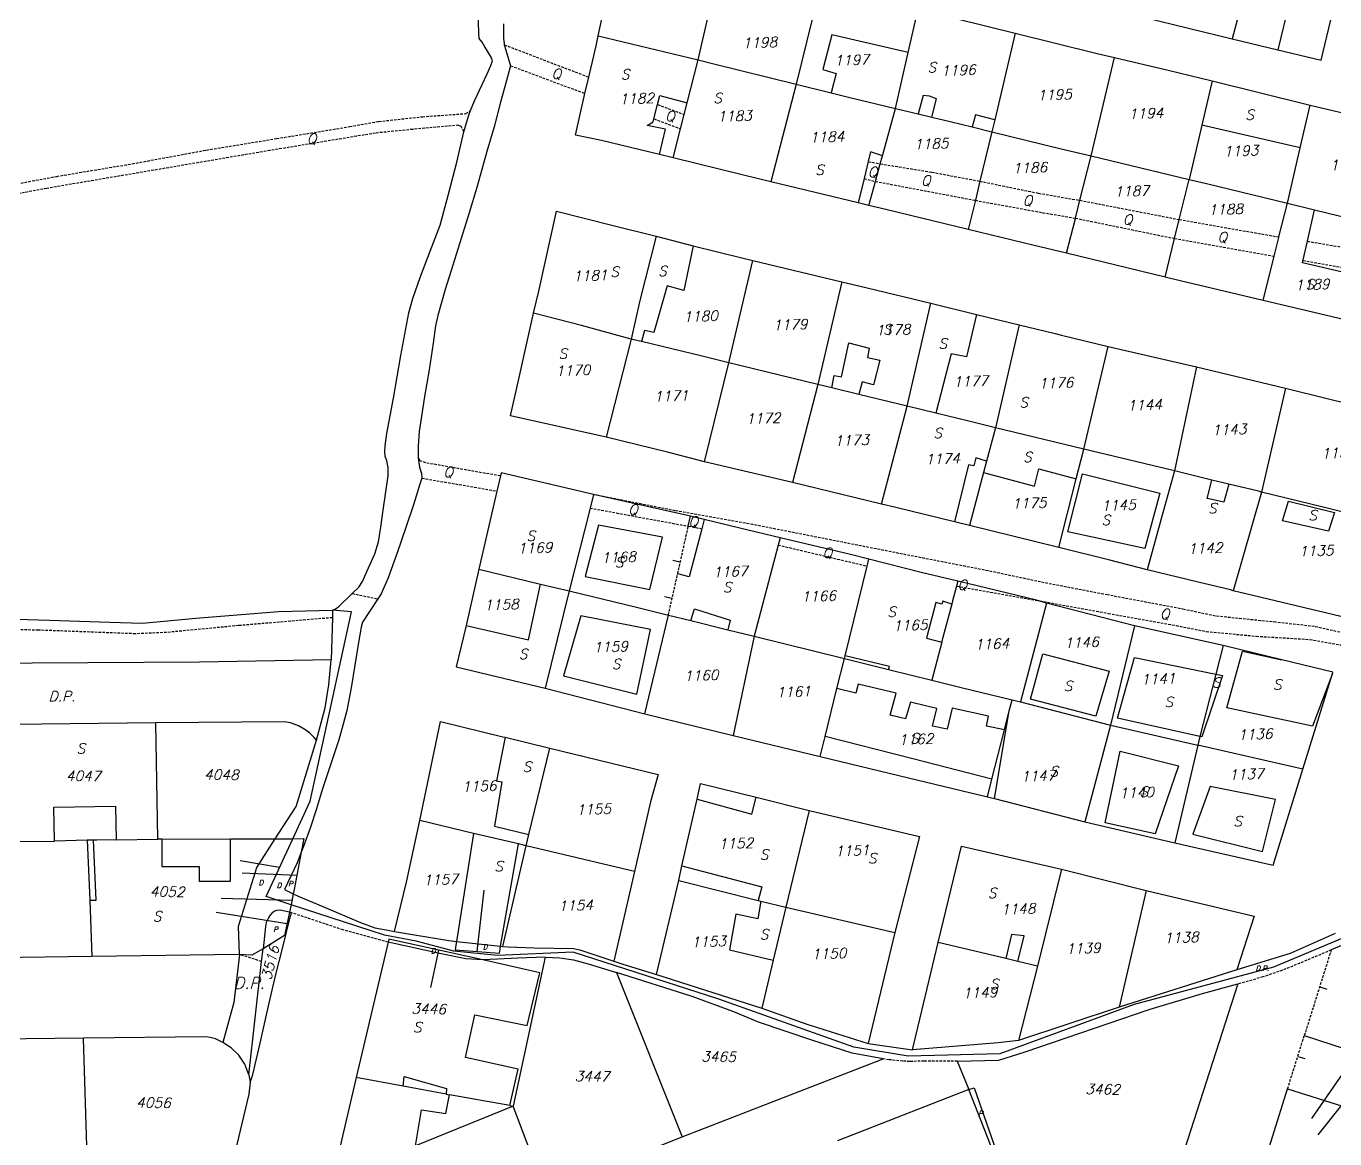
# Model space of a CAD drawing. Extents: x -334462 to -332769, y -29481 to -26664.
# Drawn here: x -334033.1 to -333903.9, y -28860.6 to -28750.7 of the extents above; entities that cross this region are included whole.
import ezdxf
from ezdxf.enums import TextEntityAlignment as Align

# ---------------------------------------------------------------- set-up
doc = ezdxf.new("R2010")
doc.units = 0
doc.header["$MEASUREMENT"] = 0
doc.linetypes.add('HIDDEN', pattern=[0.375, 0.25, -0.125])
for name, color, linetype in [('17', 7, 'CONTINUOUS'), ('18', 7, 'CONTINUOUS'), ('DP$DIVIDING$LINE', 7, 'CONTINUOUS'), ('EASEMENT$BOUNDA$', 7, 'CONTINUOUS'), ('ENC$$ST$$A$$TEXT', 7, 'CONTINUOUS'), ('MAP$SHEET$BOUND$', 7, 'CONTINUOUS'), ('PARCEL$BOUNDARY', 7, 'CONTINUOUS'), ('PARCEL$NUMBER', 7, 'CONTINUOUS'), ('SECTION$$A$', 7, 'CONTINUOUS'), ('STRUC$$FOOTPRINT', 7, 'CONTINUOUS')]:
    doc.layers.add(name, color=color, linetype=linetype)
doc.styles.add('ITALICT', font='ITALICT', dxfattribs={"height": 0.2})

msp = doc.modelspace()

# ---------------------------------------------------------------- linework, layer by layer
at = {"layer": '17', "color": 1, "linetype": 'Continuous'}
msp.add_line((-333968.48, -28803.66), (-333969.22, -28803.5), dxfattribs=at)
at = {"layer": '18', "color": 1, "linetype": 'Continuous'}
for p, q in [((-333969.29, -28807.26), (-333970.03, -28807.09)), ((-333905.35, -28845.61), (-333904.64, -28845.83)), ((-333907.52, -28852.49), (-333906.8, -28852.71))]:
    msp.add_line(p, q, dxfattribs=at)
at = {"layer": 'DP$DIVIDING$LINE', "color": 2, "linetype": 'HIDDEN'}
for p, q in [((-334000.88, -28806.76), (-333998.35, -28807.29)), ((-334009.82, -28843.11), (-334012.02, -28842.42))]:
    msp.add_line(p, q, dxfattribs=at)
for points in [[(-333997.34, -28841.21), (-334001.78, -28839.99), (-334006.88, -28838.29)], [(-333904.21, -28841.97), (-333908.68, -28843.85), (-333910.96, -28844.64), (-333913.44, -28845.33)], [(-333941.13, -28852.95), (-333944.41, -28852.95), (-333945.82, -28852.99), (-333946.52, -28852.96), (-333947.87, -28852.81), (-333948.44, -28852.74)]]:
    msp.add_lwpolyline(points, dxfattribs=at)
at = {"layer": 'EASEMENT$BOUNDA$', "color": 3, "linetype": 'HIDDEN'}
for p, q in [((-333985.86, -28752.56), (-333977.52, -28755.75)), ((-333985.24, -28754.62), (-333977.9, -28757.37)), ((-333970.72, -28758.45), (-333968.11, -28759.45)), ((-333971.08, -28759.88), (-333968.47, -28760.85)), ((-333949.93, -28764.1), (-333948.74, -28764.31)), ((-333950.34, -28765.78), (-333949.22, -28766.05)), ((-333949.22, -28766.05), (-333939.35, -28767.92)), ((-333929.02, -28767.92), (-333919.21, -28769.82)), ((-333929.47, -28769.68), (-333919.67, -28771.69)), ((-333919.21, -28769.82), (-333909.37, -28771.54)), ((-333919.67, -28771.69), (-333909.84, -28773.43)), ((-333906.56, -28771.97), (-333899.38, -28773.17)), ((-333907, -28773.87), (-333899.85, -28775.13)), ((-333994, -28795.36), (-333986.59, -28796.64)), ((-333977.39, -28798.32), (-333967.69, -28800.11)), ((-333967.69, -28800.11), (-333966.36, -28800.36)), ((-333958.82, -28801.97), (-333950.03, -28804.05)), ((-333941.2, -28806.03), (-333933.32, -28807.43))]:
    msp.add_line(p, q, dxfattribs=at)
for points in [[(-334037.63, -28766.99), (-334030.05, -28765.55), (-334022.59, -28764.31), (-334015.25, -28762.95), (-334008.34, -28761.82), (-334001.12, -28760.64), (-333998.24, -28760.13), (-333993.95, -28759.66), (-333989.65, -28759.35), (-333989.19, -28759.05)], [(-333989.84, -28761.15), (-333990.13, -28760.62), (-333990.36, -28760.51), (-333994.91, -28760.91), (-333998.58, -28761.28), (-334009, -28763), (-334015.67, -28764.13), (-334031.04, -28766.74), (-334037.19, -28767.9)], [(-333948.74, -28764.31), (-333943.64, -28765.14), (-333938.9, -28766.03)], [(-333938.9, -28766.03), (-333933.1, -28767.22), (-333929.02, -28767.92)], [(-333939.35, -28767.92), (-333932.69, -28769.14), (-333929.47, -28769.68)], [(-333986.25, -28795.15), (-333993.62, -28793.85), (-333994.16, -28793.65), (-333994.36, -28793.32)], [(-333894.82, -28812.22), (-333902.76, -28810.72), (-333902.98, -28810.67), (-333905.87, -28810.02), (-333909.68, -28809.6), (-333915.65, -28808.99), (-333918.74, -28808.33), (-333926.3, -28806.9), (-333932.54, -28805.7), (-333938.09, -28804.52), (-333945.81, -28803.01), (-333961.32, -28799.95), (-333968.98, -28798.59), (-333977.05, -28796.99)], [(-333933.32, -28807.43), (-333926.21, -28808.72), (-333919.53, -28809.93), (-333916.54, -28810.51), (-333911.6, -28810.98), (-333906.32, -28811.3), (-333903.3, -28811.84), (-333900.29, -28812.38), (-333895.15, -28813.24)], [(-334002.84, -28809.15), (-334012.11, -28809.93), (-334019.21, -28810.61), (-334022.3, -28810.74), (-334031.86, -28810.38), (-334039.92, -28810.24), (-334046.21, -28810.24), (-334051.39, -28810.43), (-334061.81, -28811.83), (-334067.92, -28812.59)]]:
    msp.add_lwpolyline(points, dxfattribs=at)
at = {"layer": 'ENC$$ST$$A$$TEXT', "color": 1, "linetype": 'Continuous'}
for p, q in [((-334008.06, -28833.83), (-334011.93, -28833.18)), ((-334006.35, -28834.61), (-334011.73, -28834.4)), ((-333884.19, -28833.48), (-333905.53, -28860.22)), ((-333889.76, -28834.83), (-333906.17, -28858.62)), ((-334006.83, -28837.08), (-334013.82, -28836.89)), ((-333988.53, -28842.12), (-333987.86, -28836.06)), ((-334007.3, -28839.4), (-334014.31, -28838.28)), ((-333992.35, -28841.99), (-333993.16, -28845.67))]:
    msp.add_line(p, q, dxfattribs=at)
at = {"layer": 'MAP$SHEET$BOUND$', "color": 6, "linetype": 'Continuous'}
for points in [[(-334006.74, -28830.98), (-334005.03, -28827.27), (-334000.94, -28808.58), (-334002.82, -28808.42)], [(-333834.98, -28815.99), (-333845.69, -28816.32), (-333855.75, -28816.36), (-333856.73, -28816.32), (-333860.08, -28816.01), (-333869.78, -28815.43), (-333881.89, -28816.79), (-333886.32, -28825.19), (-333890.4, -28831.13), (-333893.7, -28835.18), (-333900.09, -28839.57), (-333909.9, -28843.66), (-333923.67, -28847.36), (-333936.94, -28852.22), (-333945.99, -28852.48), (-333951.36, -28851.59), (-333964.68, -28846.82), (-333979.06, -28842.2), (-333986.52, -28842.52), (-333990.83, -28842.08), (-333994.55, -28841.1), (-333997.7, -28840.51), (-334006.92, -28837.53)], [(-334006.92, -28837.53), (-334009.38, -28836.69), (-334006.74, -28830.98)]]:
    msp.add_lwpolyline(points, dxfattribs=at)
at = {"layer": 'PARCEL$BOUNDARY', "color": 7, "linetype": 'Continuous'}
for p, q in [((-333911.87, -28743.84), (-333913.99, -28751.96)), ((-333966.73, -28754.05), (-333964.48, -28744.27)), ((-333954.64, -28746.72), (-333957.05, -28756.44)), ((-333945.98, -28753.33), (-333945, -28749.05)), ((-333976.58, -28751.66), (-333966.73, -28754.05)), ((-333935.42, -28751.4), (-333937.43, -28759.97)), ((-333913.99, -28751.96), (-333909.47, -28753.05)), ((-333967.82, -28758.29), (-333966.73, -28754.05)), ((-333947.25, -28758.84), (-333945.98, -28753.33)), ((-333927.92, -28763.53), (-333925.6, -28753.81)), ((-333977.9, -28757.37), (-333977.52, -28755.75)), ((-333957.05, -28756.44), (-333959.53, -28766.08)), ((-333957.05, -28756.44), (-333953.59, -28757.31)), ((-333915.96, -28756.12), (-333916.97, -28760.48)), ((-333915.96, -28756.12), (-333906.29, -28758.52)), ((-333968.11, -28759.45), (-333967.82, -28758.29)), ((-333968.47, -28760.85), (-333968.11, -28759.45)), ((-333948.53, -28763.52), (-333947.25, -28758.84)), ((-333947.25, -28758.84), (-333944.99, -28759.38)), ((-333944.99, -28759.38), (-333943.64, -28759.7)), ((-333907.27, -28762.74), (-333906.29, -28758.52)), ((-333906.29, -28758.52), (-333896.54, -28760.83)), ((-333969.2, -28763.73), (-333968.47, -28760.85)), ((-333939.68, -28760.66), (-333937.71, -28761.14)), ((-333937.43, -28759.97), (-333937.71, -28761.14)), ((-333916.97, -28760.48), (-333918.23, -28765.86)), ((-333937.71, -28761.14), (-333938.9, -28766.03)), ((-333969.2, -28763.73), (-333970.54, -28763.4)), ((-333948.74, -28764.31), (-333948.53, -28763.52)), ((-333929.02, -28767.92), (-333927.92, -28763.53)), ((-333927.92, -28763.53), (-333918.23, -28765.86)), ((-333908.54, -28768.21), (-333907.27, -28762.74)), ((-333949.22, -28766.05), (-333948.74, -28764.31)), ((-333950.92, -28768.18), (-333959.53, -28766.08)), ((-333949.87, -28768.43), (-333949.22, -28766.05)), ((-333938.9, -28766.03), (-333939.35, -28767.92)), ((-333919.21, -28769.82), (-333918.23, -28765.86)), ((-333949.87, -28768.43), (-333950.92, -28768.18)), ((-333939.35, -28767.92), (-333940.06, -28770.8)), ((-333929.47, -28769.68), (-333929.02, -28767.92)), ((-333909.37, -28771.54), (-333908.54, -28768.21)), ((-333908.54, -28768.21), (-333905.85, -28768.86)), ((-333919.67, -28771.69), (-333919.21, -28769.82)), ((-333905.85, -28768.86), (-333898.75, -28770.58)), ((-333970.86, -28771.46), (-333967.21, -28772.42)), ((-333920.61, -28775.5), (-333919.67, -28771.69)), ((-333963.68, -28783.98), (-333961.33, -28773.86)), ((-333961.33, -28773.86), (-333952.52, -28775.96)), ((-333920.61, -28775.5), (-333930.34, -28773.15)), ((-333910.93, -28777.81), (-333909.84, -28773.43)), ((-333952.52, -28775.96), (-333954.91, -28786.11)), ((-333946.08, -28788.26), (-333943.76, -28778.09)), ((-333943.76, -28778.09), (-333939.23, -28779.19)), ((-333901.06, -28780.15), (-333910.93, -28777.81)), ((-333939.23, -28779.19), (-333935.01, -28780.23)), ((-333935.01, -28780.23), (-333937.36, -28790.38)), ((-333973.33, -28781.62), (-333975.8, -28791.33)), ((-333926.22, -28782.35), (-333917.52, -28784.36)), ((-333966.09, -28793.74), (-333963.68, -28783.98)), ((-333954.91, -28786.11), (-333963.68, -28783.98)), ((-333917.52, -28784.36), (-333919.68, -28794.65)), ((-333917.52, -28784.36), (-333908.73, -28786.49)), ((-333954.91, -28786.11), (-333957.4, -28795.78)), ((-333953.52, -28786.45), (-333954.91, -28786.11)), ((-333950.84, -28787.1), (-333953.52, -28786.45)), ((-333908.73, -28786.49), (-333911.08, -28796.74)), ((-333946.08, -28788.26), (-333950.84, -28787.1)), ((-333948.6, -28797.92), (-333946.08, -28788.26)), ((-333943.25, -28788.95), (-333946.08, -28788.26)), ((-333937.36, -28790.38), (-333938.24, -28793.69)), ((-333928.63, -28792.49), (-333937.36, -28790.38)), ((-333929.38, -28795.44), (-333928.63, -28792.49)), ((-333919.68, -28794.65), (-333928.63, -28792.49)), ((-333957.4, -28795.78), (-333966.09, -28793.74)), ((-333938.24, -28793.69), (-333938.54, -28794.82)), ((-333986.25, -28795.15), (-333986.59, -28796.64)), ((-333948.6, -28797.92), (-333957.4, -28795.78)), ((-333938.54, -28794.82), (-333939.93, -28800.04)), ((-333931.09, -28802.22), (-333929.38, -28795.44)), ((-333916, -28795.56), (-333919.68, -28794.65)), ((-333914.31, -28795.95), (-333916, -28795.56)), ((-333986.59, -28796.64), (-333988.38, -28804.37)), ((-333977.05, -28796.99), (-333977.39, -28798.32)), ((-333967.46, -28799.13), (-333977.05, -28796.99)), ((-333911.08, -28796.74), (-333913.88, -28806.48)), ((-333977.39, -28798.32), (-333979.45, -28806.51)), ((-333967.69, -28800.11), (-333967.46, -28799.13)), ((-333966.13, -28799.45), (-333967.46, -28799.13)), ((-333939.93, -28800.04), (-333941.4, -28799.69)), ((-333931.09, -28802.22), (-333939.93, -28800.04)), ((-333958.82, -28801.97), (-333961.2, -28810.98)), ((-333958.63, -28801.26), (-333958.82, -28801.97)), ((-333950.03, -28804.05), (-333949.87, -28803.37)), ((-333988.38, -28804.37), (-333989.64, -28809.92)), ((-333988.38, -28804.37), (-333982.29, -28805.83)), ((-333952.21, -28812.91), (-333950.03, -28804.05)), ((-333982.29, -28805.83), (-333979.45, -28806.51)), ((-333941.07, -28805.55), (-333941.2, -28806.03)), ((-333933.32, -28807.43), (-333941.07, -28805.55)), ((-333979.45, -28806.51), (-333981.83, -28816.11)), ((-333932.33, -28807.71), (-333933.32, -28807.43)), ((-334002.82, -28808.42), (-334002.84, -28809.15)), ((-333932.33, -28807.71), (-333934.9, -28817.46)), ((-333923.62, -28809.95), (-333932.33, -28807.71)), ((-334002.84, -28809.15), (-334002.97, -28813.32)), ((-333971.99, -28818.65), (-333969.66, -28808.89)), ((-333969.66, -28808.89), (-333967.44, -28809.44)), ((-333967.44, -28809.44), (-333963.8, -28810.34)), ((-333923.62, -28809.95), (-333925.99, -28819.77)), ((-333914.89, -28811.9), (-333923.62, -28809.95)), ((-333963.8, -28810.34), (-333961.2, -28810.98)), ((-333961.2, -28810.98), (-333963.25, -28820.8)), ((-333961.2, -28810.98), (-333952.27, -28813.18)), ((-333942.67, -28811.58), (-333943.66, -28815.31)), ((-333914.89, -28811.9), (-333915.61, -28814.73)), ((-333909.08, -28813.31), (-333914.89, -28811.9)), ((-333953.01, -28816.16), (-333952.27, -28813.18)), ((-333952.27, -28813.18), (-333952.21, -28812.91)), ((-333952.27, -28813.18), (-333947.93, -28814.26)), ((-333947.93, -28814.26), (-333943.66, -28815.31)), ((-333915.61, -28814.73), (-333917.17, -28820.87)), ((-333907.01, -28824.12), (-333904.09, -28814.65)), ((-333981.83, -28816.11), (-333971.99, -28818.65)), ((-333954.18, -28820.88), (-333953.01, -28816.16)), ((-333936, -28818.35), (-333935.72, -28817.26)), ((-333935.72, -28817.26), (-333934.9, -28817.46)), ((-333934.9, -28817.46), (-333925.99, -28819.77)), ((-333971.99, -28818.65), (-333963.25, -28820.8)), ((-333936.48, -28820.22), (-333936, -28818.35)), ((-334020.27, -28819.52), (-334034.38, -28819.71)), ((-334020.07, -28831.04), (-334020.27, -28819.52)), ((-333937.72, -28825.1), (-333936.48, -28820.22)), ((-333925.99, -28819.77), (-333928.53, -28829.32)), ((-333985.78, -28820.96), (-333981.37, -28822.05)), ((-333963.25, -28820.8), (-333954.67, -28822.86)), ((-333954.67, -28822.86), (-333954.18, -28820.88)), ((-333917.17, -28820.87), (-333917.39, -28821.74)), ((-333983.43, -28830.58), (-333981.37, -28822.05)), ((-333917.39, -28821.74), (-333919.66, -28831.4)), ((-333907.01, -28824.12), (-333917.39, -28821.74)), ((-333938.16, -28826.83), (-333937.72, -28825.1)), ((-333960.99, -28826.89), (-333955.77, -28828.19)), ((-333938.16, -28826.83), (-333937.46, -28827)), ((-333968.32, -28833.67), (-333966.83, -28827.06)), ((-333937.46, -28827), (-333928.53, -28829.32)), ((-333988.9, -28830.47), (-333994.19, -28829.18)), ((-333955.77, -28828.19), (-333958.05, -28837.73)), ((-333928.53, -28829.32), (-333919.66, -28831.4)), ((-333984.45, -28831.5), (-333988.9, -28830.47)), ((-333983.69, -28831.67), (-333983.43, -28830.58)), ((-334034.33, -28831.27), (-334030.28, -28831.21)), ((-334027.05, -28831.14), (-334030.28, -28831.21)), ((-334026.42, -28831.13), (-334027.05, -28831.14)), ((-334027.05, -28831.14), (-334026.78, -28837.05)), ((-334024.17, -28831.09), (-334020.07, -28831.04)), ((-334019.66, -28831.03), (-334020.07, -28831.04)), ((-334019.66, -28831.03), (-334012.89, -28831.01)), ((-334012.89, -28831.01), (-334008.49, -28830.98)), ((-333985.99, -28841.62), (-333983.69, -28831.67)), ((-333983.69, -28831.67), (-333984.45, -28831.5)), ((-333973, -28834.22), (-333983.69, -28831.67)), ((-333973, -28834.22), (-333975.03, -28843.09)), ((-333968.64, -28835.1), (-333968.32, -28833.67)), ((-333930.85, -28833.98), (-333933.22, -28843.57)), ((-333930.85, -28833.98), (-333922.48, -28836.09)), ((-333970.83, -28844.38), (-333968.64, -28835.1)), ((-333968.64, -28835.1), (-333960.79, -28837.08)), ((-334026.78, -28837.05), (-334026.58, -28842.62)), ((-333960.79, -28837.08), (-333960.54, -28837.15)), ((-333960.54, -28837.15), (-333958.05, -28837.73)), ((-333922.48, -28836.09), (-333925.14, -28847.62)), ((-334006.88, -28838.29), (-334007.06, -28838.24)), ((-333958.05, -28837.73), (-333959.3, -28842.97)), ((-333958.05, -28837.73), (-333947.31, -28840.25)), ((-333947.31, -28840.25), (-333949.92, -28851.2)), ((-334009.82, -28843.11), (-334009.67, -28841.87)), ((-333997.34, -28841.21), (-334000.49, -28854.57)), ((-333990.59, -28841.13), (-333986.23, -28841.6)), ((-333986.23, -28841.6), (-333985.99, -28841.62)), ((-333945.56, -28851.85), (-333943.03, -28841.23)), ((-333936.33, -28842.83), (-333943.03, -28841.23)), ((-334026.58, -28842.62), (-334041.73, -28842.85)), ((-334012.02, -28842.42), (-334026.58, -28842.62)), ((-334011.09, -28854.32), (-334009.82, -28843.11)), ((-333981.84, -28842.7), (-333984.97, -28857.39)), ((-333959.3, -28842.97), (-333960.44, -28847.73)), ((-333935.15, -28843.11), (-333936.33, -28842.83)), ((-333933.22, -28843.57), (-333935.15, -28843.11)), ((-333933.22, -28843.57), (-333935.1, -28850.9)), ((-333974.78, -28844.21), (-333968.31, -28860.44)), ((-333970.83, -28844.38), (-333960.44, -28847.73)), ((-333913.54, -28843.93), (-333925.14, -28847.62)), ((-333913.44, -28845.33), (-333919.03, -28862.69)), ((-333925.14, -28847.62), (-333935.1, -28850.9)), ((-334027.41, -28850.67), (-334041.33, -28850.86)), ((-334027, -28863.92), (-334027.41, -28850.67)), ((-333949.92, -28851.2), (-333945.56, -28851.85)), ((-333968.31, -28860.44), (-333948.44, -28852.74)), ((-333941.13, -28852.95), (-333939.99, -28855.77)), ((-333995.86, -28855.44), (-334000.49, -28854.57)), ((-333991.61, -28856.21), (-333995.86, -28855.44)), ((-333991.61, -28856.21), (-333991.27, -28856.27)), ((-333985.31, -28857.33), (-333991.27, -28856.27)), ((-333939.99, -28855.77), (-333952.96, -28860.82)), ((-333934.82, -28868.88), (-333939.99, -28855.77)), ((-333912.76, -28869.22), (-333908.52, -28855.69)), ((-333985.31, -28857.33), (-333984.97, -28857.39)), ((-333981.82, -28865.79), (-333984.97, -28857.39)), ((-333981.82, -28865.79), (-333968.31, -28860.44))]:
    msp.add_line(p, q, dxfattribs=at)
at = {"layer": 'PARCEL$BOUNDARY', "color": 2, "linetype": 'HIDDEN'}
for p, q in [((-333968.74, -28804.81), (-333967.69, -28800.11)), ((-333969.66, -28808.89), (-333968.74, -28804.81)), ((-333904.21, -28841.97), (-333906.87, -28850.43)), ((-333908.52, -28855.69), (-333906.87, -28850.43))]:
    msp.add_line(p, q, dxfattribs=at)
at = {"layer": 'PARCEL$BOUNDARY', "color": 7, "linetype": 'Continuous'}
for points in [[(-333920.02, -28739.26), (-333922.62, -28749.87), (-333913.99, -28751.96)], [(-333976.58, -28751.66), (-333974.46, -28741.78), (-333964.48, -28744.27)], [(-333909.47, -28753.05), (-333905.19, -28754.08), (-333902.9, -28744.41), (-333902.69, -28743.59)], [(-333989.19, -28759.05), (-333988.8, -28758.08), (-333987.56, -28755.41), (-333987.18, -28754.61), (-333987.03, -28754.13), (-333987.16, -28753.78), (-333987.77, -28752.76), (-333988.06, -28752.31), (-333988.33, -28751.94), (-333988.37, -28751.38), (-333988.46, -28748.36)], [(-333945, -28749.05), (-333941.13, -28749.98), (-333935.42, -28751.4)], [(-333985.93, -28750.5), (-333985.93, -28751.92), (-333985.89, -28752.42), (-333985.86, -28752.56)], [(-333977.52, -28755.75), (-333976.8, -28752.65), (-333976.58, -28751.66)], [(-333935.42, -28751.4), (-333927.32, -28753.41), (-333925.6, -28753.81)], [(-333985.86, -28752.56), (-333985.72, -28753.08), (-333985.24, -28754.62)], [(-333966.73, -28754.05), (-333965.29, -28754.4), (-333957.05, -28756.44)], [(-333925.6, -28753.81), (-333920.3, -28755.05), (-333915.96, -28756.12)], [(-333985.24, -28754.62), (-333985.85, -28756.8), (-333986.24, -28758.22), (-333986.87, -28760.67), (-333987.6, -28763.11), (-333988.56, -28766.65), (-333989.33, -28769.17), (-333990.11, -28771.7), (-333990.92, -28774.22), (-333991.71, -28776.73), (-333992.44, -28779.3), (-333992.66, -28780.32), (-333992.9, -28782.02), (-333993.28, -28784.68), (-333993.73, -28787.29), (-333994.15, -28789.9), (-333994.28, -28790.74), (-333994.38, -28792.22), (-333994.36, -28793.32)], [(-333970.54, -28763.4), (-333976.26, -28762.01), (-333978.84, -28761.48), (-333977.9, -28757.37)], [(-333953.59, -28757.31), (-333951.86, -28757.73), (-333947.25, -28758.84)], [(-333989.84, -28761.15), (-333989.79, -28760.93), (-333989.37, -28759.5), (-333989.19, -28759.05)], [(-333943.64, -28759.7), (-333941.83, -28760.13), (-333939.68, -28760.66)], [(-334000.88, -28806.76), (-334000.87, -28806.76), (-334000.24, -28806.12), (-333999.87, -28805.57), (-333999.26, -28804.23), (-333998.63, -28802.83), (-333998.28, -28801.64), (-333998.06, -28800.21), (-333997.82, -28798.54), (-333997.34, -28795.15), (-333997.32, -28794.31), (-333997.46, -28793.67), (-333997.62, -28793.2), (-333997.66, -28792.75), (-333997.64, -28792.17), (-333997.45, -28790.96), (-333996.81, -28787.45), (-333996.07, -28783.24), (-333995.3, -28779.03), (-333994.9, -28777.63), (-333994.14, -28775.44), (-333993.18, -28772.93), (-333992.19, -28770.38), (-333991.38, -28767.3), (-333990.54, -28764.14), (-333989.84, -28761.15)], [(-333937.71, -28761.14), (-333930.87, -28762.82), (-333927.92, -28763.53)], [(-333959.53, -28766.08), (-333962.24, -28765.42), (-333969.2, -28763.73)], [(-333918.23, -28765.86), (-333916.51, -28766.27), (-333908.54, -28768.21)], [(-333940.06, -28770.8), (-333948.06, -28768.87), (-333949.87, -28768.43)], [(-333982.99, -28779.08), (-333982.44, -28776.9), (-333980.72, -28768.98), (-333975.25, -28770.36), (-333970.86, -28771.46)], [(-333930.34, -28773.15), (-333929.47, -28769.71), (-333929.47, -28769.68)], [(-333930.34, -28773.15), (-333933.55, -28772.37), (-333940.06, -28770.8)], [(-333970.86, -28771.46), (-333972.49, -28777.8), (-333973.33, -28781.62)], [(-333967.21, -28772.42), (-333962.4, -28773.6), (-333961.33, -28773.86)], [(-333909.84, -28773.43), (-333909.38, -28771.58), (-333909.37, -28771.54)], [(-333952.52, -28775.96), (-333950.02, -28776.56), (-333943.76, -28778.09)], [(-333910.93, -28777.81), (-333919.11, -28775.87), (-333920.61, -28775.5)], [(-333975.8, -28791.33), (-333985.24, -28789.22), (-333984.38, -28785.42), (-333982.99, -28779.08)], [(-333973.33, -28781.62), (-333978.24, -28780.29), (-333982.99, -28779.08)], [(-333935.01, -28780.23), (-333931.48, -28781.09), (-333930.83, -28781.25), (-333926.22, -28782.35)], [(-333972.31, -28781.87), (-333972.63, -28781.79), (-333973.33, -28781.62)], [(-333963.68, -28783.98), (-333966.32, -28783.33), (-333972.31, -28781.87)], [(-333928.63, -28792.49), (-333927.32, -28786.95), (-333926.22, -28782.35)], [(-333908.73, -28786.49), (-333904.47, -28787.52), (-333896.14, -28789.58), (-333899.36, -28799.66)], [(-333937.36, -28790.38), (-333939.98, -28789.74), (-333943.25, -28788.95)], [(-333966.09, -28793.74), (-333969.73, -28792.79), (-333975.8, -28791.33)], [(-333994.36, -28793.32), (-333994.36, -28793.35), (-333994.22, -28794.29), (-333994.04, -28794.91), (-333994, -28795.36)], [(-333994, -28795.36), (-333994.2, -28795.97), (-333994.81, -28798), (-333995.63, -28800.35), (-333996.45, -28802.75), (-333997.34, -28805.2), (-333998.01, -28806.78), (-333998.35, -28807.29)], [(-333977.05, -28796.99), (-333986.18, -28794.84), (-333986.25, -28795.15)], [(-333919.68, -28794.65), (-333920.99, -28799.38), (-333922.37, -28804.41)], [(-333911.08, -28796.74), (-333911.4, -28796.66), (-333914.31, -28795.95)], [(-333899.36, -28799.66), (-333905.02, -28798.24), (-333911.08, -28796.74)], [(-333941.4, -28799.69), (-333947.21, -28798.26), (-333948.6, -28797.92)], [(-333958.63, -28801.26), (-333962.46, -28800.35), (-333966.13, -28799.45)], [(-333899.36, -28799.66), (-333902.57, -28809.21), (-333912.63, -28806.79), (-333913.88, -28806.48)], [(-333949.87, -28803.37), (-333951.67, -28802.92), (-333958.63, -28801.26)], [(-333922.37, -28804.41), (-333926.08, -28803.46), (-333931.09, -28802.22)], [(-333941.07, -28805.55), (-333944.69, -28804.67), (-333949.87, -28803.37)], [(-333913.88, -28806.48), (-333914.16, -28806.41), (-333917.35, -28805.63), (-333922.37, -28804.41)], [(-333941.2, -28806.03), (-333941.59, -28807.49), (-333941.68, -28807.82)], [(-333998.35, -28807.29), (-333999.86, -28809.58), (-334000.01, -28810.09), (-334000.26, -28811.6), (-334000.61, -28813.83), (-334000.97, -28816.07), (-334001.4, -28818.31), (-334001.78, -28819.66), (-334002.2, -28821.22), (-334003.26, -28824.36), (-334003.86, -28826.15), (-334004.41, -28828.03), (-334005.03, -28829.94), (-334005.64, -28831.66), (-334005.91, -28832.32)], [(-334002.82, -28808.42), (-334002.57, -28808.32), (-334002.2, -28808.03), (-334000.88, -28806.76)], [(-333979.45, -28806.51), (-333972.82, -28808.12), (-333969.66, -28808.89)], [(-333941.68, -28807.82), (-333942.65, -28811.47), (-333942.67, -28811.58)], [(-333989.64, -28809.92), (-333990.6, -28813.99), (-333981.83, -28816.11)], [(-334002.97, -28813.32), (-334015.97, -28813.53), (-334049.05, -28813.74), (-334061.7, -28813.86), (-334067.92, -28812.59)], [(-334004.41, -28821.25), (-334003.54, -28818.06), (-334003.2, -28815.79), (-334002.97, -28813.32)], [(-333904.09, -28814.65), (-333904.05, -28814.52), (-333909.08, -28813.31)], [(-333943.66, -28815.31), (-333940.75, -28816.03), (-333935.72, -28817.26)], [(-334004.41, -28821.25), (-334004.64, -28820.97), (-334005.07, -28820.54), (-334005.54, -28820.19), (-334006.17, -28819.83), (-334006.97, -28819.54), (-334007.55, -28819.44), (-334020.27, -28819.52)], [(-333994.19, -28829.18), (-333992.15, -28819.39), (-333986, -28820.91), (-333985.78, -28820.96)], [(-333925.99, -28819.77), (-333925.84, -28819.81), (-333917.39, -28821.74)], [(-334008.49, -28830.98), (-334006.42, -28827.81), (-334004.41, -28821.25)], [(-333981.37, -28822.05), (-333970.66, -28824.64), (-333971.42, -28827.35), (-333973, -28834.22)], [(-333954.67, -28822.86), (-333945.96, -28824.96), (-333938.16, -28826.83)], [(-333919.66, -28831.4), (-333909.93, -28833.61), (-333907.01, -28824.12)], [(-333966.83, -28827.06), (-333966.48, -28825.53), (-333960.99, -28826.89)], [(-333996.7, -28840.15), (-333995.52, -28835.28), (-333994.19, -28829.18)], [(-333955.77, -28828.19), (-333944.85, -28830.77), (-333947.31, -28840.25)], [(-334024.17, -28831.09), (-334026.08, -28831.12), (-334026.42, -28831.13)], [(-334012.02, -28842.42), (-334012.11, -28839.63), (-334011.27, -28837), (-334010.29, -28833.81), (-334008.49, -28830.98)], [(-333943.03, -28841.23), (-333940.72, -28831.72), (-333930.85, -28833.98)], [(-334005.91, -28832.32), (-334006.32, -28833.38), (-334007.58, -28836), (-334006.7, -28836.43)], [(-333890.68, -28832.49), (-333892.64, -28835.38), (-333899.86, -28840.15), (-333904.21, -28841.97)], [(-334006.7, -28836.43), (-334006.23, -28836.67), (-334003.79, -28837.69), (-334000.07, -28839.27), (-333998.66, -28839.79), (-333997.54, -28840), (-333996.7, -28840.15)], [(-333922.48, -28836.09), (-333911.82, -28838.64), (-333913.54, -28843.93)], [(-334010.97, -28855.06), (-334010.7, -28854.29), (-334009.95, -28851.19), (-334009.1, -28847.36), (-334008.44, -28844.52), (-334007.73, -28841.69), (-334007.03, -28838.86), (-334006.88, -28838.29)], [(-334007.06, -28838.24), (-334007.52, -28838.13), (-334008, -28838.03), (-334008.31, -28838.06), (-334008.52, -28838.13), (-334008.77, -28838.31), (-334009.02, -28838.58), (-334009.18, -28838.88), (-334009.37, -28839.26), (-334009.43, -28839.67), (-334009.67, -28841.87)], [(-333996.7, -28840.15), (-333991.33, -28841.05), (-333990.59, -28841.13)], [(-333903.83, -28840.33), (-333908.27, -28842.31), (-333913.54, -28843.93)], [(-333987.97, -28842.96), (-333989.67, -28842.86), (-333992.09, -28842.37), (-333997.34, -28841.21)], [(-333985.99, -28841.62), (-333985.47, -28841.66), (-333982.91, -28841.76), (-333979.01, -28841.84), (-333978.31, -28842), (-333975.03, -28843.09)], [(-334012.02, -28842.42), (-334012.56, -28847.17), (-334013.65, -28851.1)], [(-333981.84, -28842.7), (-333984.52, -28842.78), (-333986.52, -28842.89), (-333987.97, -28842.96)], [(-333981.84, -28842.7), (-333980.39, -28842.75), (-333979.04, -28842.94), (-333977.58, -28843.35), (-333974.78, -28844.21)], [(-333975.03, -28843.09), (-333974.17, -28843.38), (-333970.83, -28844.38)], [(-333948.44, -28852.74), (-333951.52, -28852.18), (-333955.51, -28850.87), (-333960.77, -28849.1), (-333963.2, -28848.09), (-333967.3, -28846.57), (-333974.78, -28844.21)], [(-333941.13, -28852.95), (-333937.02, -28852.85), (-333934.44, -28852.04), (-333922.1, -28847.83), (-333916.93, -28846.28), (-333913.44, -28845.33)], [(-333960.44, -28847.73), (-333955.89, -28849.34), (-333955.55, -28849.44), (-333949.92, -28851.2)], [(-334013.65, -28851.1), (-334014.04, -28850.92), (-334014.38, -28850.76), (-334014.89, -28850.63), (-334015.32, -28850.56), (-334027.41, -28850.67)], [(-334011.09, -28854.32), (-334011.49, -28853.27), (-334012.06, -28852.35), (-334012.82, -28851.65), (-334013.65, -28851.1)], [(-333935.1, -28850.9), (-333937.11, -28851.15), (-333945.56, -28851.85)], [(-333906.87, -28850.43), (-333898.49, -28853.17), (-333896.28, -28853.89), (-333895.09, -28854.28)], [(-334010.97, -28855.06), (-334011.08, -28856.23), (-334012.8, -28863.41)], [(-334011.09, -28854.32), (-334010.96, -28855.02), (-334010.97, -28855.06)], [(-334000.49, -28854.57), (-334004.67, -28872.51), (-334004.46, -28873.01), (-334004.3, -28873.22), (-334004.14, -28873.44), (-334003.82, -28873.74), (-334003.52, -28873.92), (-334003.11, -28874.01), (-334002.8, -28874.01), (-333981.82, -28865.79)]]:
    msp.add_lwpolyline(points, dxfattribs=at)
at = {"layer": 'SECTION$$A$', "color": 7, "linetype": 'Continuous'}
msp.add_lwpolyline([(-334070.77, -28812.02), (-334067.66, -28811.62), (-334066.76, -28811.51), (-334058.95, -28810.51), (-334051.96, -28809.56), (-334049.9, -28809.44), (-334045.24, -28809.42), (-334043.36, -28809.42), (-334039.7, -28809.35), (-334034.01, -28809.28), (-334030.78, -28809.4), (-334024.83, -28809.6), (-334021.58, -28809.69), (-334016.31, -28809.2), (-334008.16, -28808.55), (-334002.82, -28808.42)], dxfattribs=at)
at = {"layer": 'STRUC$$FOOTPRINT', "color": 1, "linetype": 'Continuous'}
for p, q in [((-333971.08, -28759.88), (-333970.72, -28758.45)), ((-333907.27, -28762.74), (-333916.97, -28760.48)), ((-333949.93, -28764.1), (-333950.34, -28765.78)), ((-333950.34, -28765.78), (-333950.92, -28768.18)), ((-333966.13, -28799.45), (-333966.36, -28800.36)), ((-333903.88, -28798.77), (-333904.49, -28800.6)), ((-333970.24, -28801.21), (-333976.57, -28800)), ((-333922.6, -28802.33), (-333930.23, -28800.67)), ((-333971.41, -28810.33), (-333978.31, -28808.96)), ((-333927.46, -28818.89), (-333933.91, -28817.19)), ((-333937.46, -28827), (-333936, -28818.35)), ((-333909.7, -28827.1), (-333916.15, -28825.84)), ((-333921.61, -28830.49), (-333926.52, -28829.4)), ((-333988.9, -28830.47), (-333990.59, -28841.13)), ((-334008.49, -28830.98), (-334006.74, -28830.98)), ((-333986.23, -28841.6), (-333984.45, -28831.5)), ((-334006.7, -28836.43), (-334006.92, -28837.53)), ((-334006.92, -28837.53), (-334007.06, -28838.24))]:
    msp.add_line(p, q, dxfattribs=at)
for points in [[(-333911.87, -28743.84), (-333910.17, -28744.35), (-333910.88, -28747.67), (-333908.32, -28748.32), (-333909.47, -28753.05)], [(-333945.98, -28753.33), (-333953.52, -28751.58), (-333954.42, -28755), (-333953.1, -28755.38), (-333953.59, -28757.31)], [(-333970.72, -28758.45), (-333970.49, -28757.57), (-333967.82, -28758.29)], [(-333943.64, -28759.7), (-333943.19, -28757.88), (-333943.87, -28757.63), (-333944.5, -28757.55), (-333944.99, -28759.38)], [(-333937.43, -28759.97), (-333939.33, -28759.46), (-333939.68, -28760.66)], [(-333970.54, -28763.4), (-333969.95, -28760.88), (-333971.77, -28760.54), (-333971.16, -28760.16), (-333971.08, -28759.88)], [(-333948.53, -28763.52), (-333949.69, -28763.12), (-333949.93, -28764.1)], [(-333906.56, -28771.97), (-333906.56, -28771.95), (-333905.85, -28768.86)], [(-333967.21, -28772.42), (-333968.15, -28776.83), (-333969.78, -28776.38), (-333971.1, -28780.99), (-333972.02, -28780.77), (-333972.31, -28781.87)], [(-333907, -28773.87), (-333906.99, -28773.81), (-333906.56, -28771.97)], [(-333900, -28775.75), (-333907.05, -28774.09), (-333907, -28773.87)], [(-333939.23, -28779.19), (-333940.21, -28783.39), (-333941.73, -28783.07), (-333943.25, -28788.95)], [(-333953.52, -28786.45), (-333953.29, -28785.21), (-333952.55, -28785.35), (-333951.85, -28781.99), (-333949.82, -28782.53), (-333950.01, -28783.43), (-333948.78, -28783.71), (-333949.39, -28786.14), (-333950.54, -28785.84), (-333950.84, -28787.1)], [(-333938.24, -28793.69), (-333939.3, -28793.36), (-333939.51, -28794.16), (-333940.02, -28794.05), (-333941.4, -28799.69)], [(-333938.54, -28794.82), (-333933.52, -28796.16), (-333933.07, -28794.45), (-333929.38, -28795.44)], [(-333930.23, -28800.67), (-333928.77, -28794.94), (-333921.14, -28796.85), (-333922.6, -28802.33)], [(-333914.31, -28795.95), (-333914.82, -28797.75), (-333916.45, -28797.39), (-333916, -28795.56)], [(-333904.49, -28800.6), (-333909.03, -28799.58), (-333908.42, -28797.63), (-333903.88, -28798.77)], [(-333976.57, -28800), (-333977.86, -28805.07), (-333971.49, -28806.37), (-333970.24, -28801.21)], [(-333966.36, -28800.36), (-333967.6, -28805.11), (-333968.74, -28804.81)], [(-333989.64, -28809.92), (-333983.47, -28811.32), (-333982.29, -28805.83)], [(-333967.44, -28809.44), (-333967.07, -28808.27), (-333963.55, -28809.38), (-333963.8, -28810.34)], [(-333941.68, -28807.82), (-333942.56, -28807.52), (-333942.66, -28807.81), (-333943.24, -28807.65), (-333944.16, -28811.17), (-333942.67, -28811.58)], [(-333978.31, -28808.96), (-333980.02, -28814.88), (-333972.78, -28816.69), (-333971.41, -28810.33)], [(-333904.09, -28814.65), (-333906.06, -28819.88), (-333914.53, -28818.06), (-333912.97, -28812.46), (-333909.08, -28813.31)], [(-333947.93, -28814.26), (-333947.84, -28813.96), (-333952.21, -28812.91)], [(-333933.91, -28817.19), (-333932.7, -28812.72), (-333926.12, -28814.43), (-333927.46, -28818.89)], [(-333917.17, -28820.87), (-333925.3, -28819.09), (-333923.64, -28813.08), (-333915.61, -28814.73)], [(-333915.61, -28814.73), (-333914.95, -28814.87), (-333916.98, -28820.92), (-333917.17, -28820.87)], [(-333936.48, -28820.22), (-333938.26, -28819.85), (-333938.04, -28818.88), (-333941.63, -28818.08), (-333942.12, -28820.17), (-333943.59, -28819.85), (-333943.14, -28818.11), (-333944.27, -28817.85), (-333945.75, -28817.5), (-333946.26, -28819.14), (-333947.77, -28818.79), (-333947.16, -28816.6), (-333950.92, -28815.7), (-333951.14, -28816.6), (-333953.01, -28816.16)], [(-333985.78, -28820.96), (-333986.63, -28825.28), (-333986.09, -28825.38), (-333986.83, -28829.74), (-333983.43, -28830.58)], [(-333937.72, -28825.1), (-333945.51, -28823.1), (-333954.18, -28820.88)], [(-333926.52, -28829.4), (-333925.06, -28822.33), (-333919.3, -28823.79), (-333921.61, -28830.49)], [(-333966.83, -28827.06), (-333961.41, -28828.57), (-333960.99, -28826.89)], [(-333916.15, -28825.84), (-333917.86, -28830.55), (-333911, -28832.25), (-333909.7, -28827.1)], [(-334030.28, -28831.21), (-334030.34, -28827.86), (-334024.25, -28827.76), (-334024.17, -28831.09)], [(-334026.78, -28837.05), (-334026.17, -28837.05), (-334026.42, -28831.13)], [(-334019.66, -28831.03), (-334019.66, -28833.73), (-334015.99, -28833.73), (-334015.99, -28835.17), (-334012.91, -28835.19), (-334012.89, -28831.01)], [(-334006.74, -28830.98), (-334005.64, -28830.97), (-334005.91, -28832.32)], [(-334005.91, -28832.32), (-334006.62, -28835.99), (-334006.7, -28836.43)], [(-333968.32, -28833.67), (-333960.43, -28835.75), (-333960.79, -28837.08)], [(-333960.54, -28837.15), (-333960.83, -28838.89), (-333963.01, -28838.44), (-333963.63, -28841.95), (-333959.3, -28842.97)], [(-334007.06, -28838.24), (-334007.55, -28840.54), (-334009.67, -28841.87)], [(-333987.97, -28842.96), (-333997.27, -28840.91), (-333997.34, -28841.21)], [(-333935.15, -28843.11), (-333934.54, -28840.58), (-333935.77, -28840.43), (-333936.33, -28842.83)], [(-334009.67, -28841.87), (-334010.79, -28842.48), (-334012.02, -28842.42)], [(-333990.59, -28841.13), (-333990.65, -28841.5), (-333990.72, -28841.95), (-333986.35, -28842.28), (-333986.28, -28841.89), (-333986.23, -28841.6)], [(-333985.31, -28857.33), (-333984.49, -28853.74), (-333989.68, -28852.6), (-333988.77, -28848.38), (-333983.59, -28849.45), (-333982.35, -28844.24), (-333987.97, -28842.96)], [(-333995.86, -28855.44), (-333995.74, -28854.48), (-333991.56, -28855.67), (-333991.61, -28856.21)], [(-333984.97, -28857.39), (-333994.64, -28861.33), (-333994.03, -28857.77), (-333991.65, -28858.14), (-333991.27, -28856.27)], [(-333939.99, -28855.77), (-333939.48, -28855.6), (-333934.82, -28868.88)], [(-333908.52, -28855.69), (-333902.56, -28857.57), (-333899.53, -28858.52), (-333896.5, -28860.01), (-333896.14, -28860.88), (-333893.02, -28859.61)]]:
    msp.add_lwpolyline(points, dxfattribs=at)

# ---------------------------------------------------------------- texts
at = {"layer": 'DP$DIVIDING$LINE', "color": 2, "linetype": 'Continuous', "style": 'ITALICT'}
msp.add_text('D.P.', height=1, dxfattribs=at).set_placement((-334029.53, -28816.91), align=Align.MIDDLE)
at = {"layer": 'DP$DIVIDING$LINE', "color": 4, "linetype": 'Continuous', "style": 'ITALICT'}
for height, p in [(0.5, (-333911.01, -28843.78)), (1.15, (-334011.04, -28845.24))]:
    msp.add_text('D.P.', height=height, dxfattribs=at).set_placement(p, align=Align.MIDDLE)
at = {"layer": 'EASEMENT$BOUNDA$', "color": 3, "linetype": 'Continuous', "style": 'ITALICT'}
for p in [(-333980.72, -28755.48), (-333969.51, -28759.66), (-334004.89, -28761.88), (-333949.5, -28765.17), (-333944.24, -28766.01), (-333934.2, -28767.98), (-333924.32, -28769.87), (-333914.97, -28771.6), (-333991.4, -28794.81), (-333973.15, -28798.52), (-333967.21, -28799.7), (-333953.96, -28802.79), (-333940.64, -28805.96), (-333920.65, -28808.83)]:
    msp.add_text('Q', height=1, dxfattribs=at).set_placement(p, align=Align.MIDDLE)
at = {"layer": 'ENC$$ST$$A$$TEXT', "color": 1, "linetype": 'Continuous', "style": 'ITALICT'}
for s, p in [('D', (-334009.88, -28835.32)), ('D', (-334008.1, -28835.6)), ('P', (-334006.96, -28835.42)), ('P', (-334008.45, -28839.93)), ('D', (-333992.87, -28842.07)), ('D', (-333987.75, -28841.67)), ('P', (-333938.83, -28858.13))]:
    msp.add_text(s, height=0.5, dxfattribs=at).set_placement(p, align=Align.MIDDLE)
at = {"layer": 'PARCEL$NUMBER', "color": 7, "linetype": 'Continuous', "style": 'ITALICT'}
for s, rotation, p in [('1198', 2.1037, (-333960.64, -28752.33)), ('1197', 2.1037, (-333951.57, -28754.06)), ('1196', 2.1037, (-333941.03, -28755.07)), ('1195', 2.1037, (-333931.54, -28757.49)), ('1182', 2.1037, (-333972.79, -28757.86)), ('1183', 2.1037, (-333963.13, -28759.59)), ('1194', 2.1037, (-333922.5, -28759.33)), ('1184', 2.1037, (-333954, -28761.66)), ('1185', 2.1037, (-333943.72, -28762.33)), ('1193', 2.1037, (-333913.13, -28763.03)), ('1186', 2.1037, (-333933.97, -28764.7)), ('1192', 2.1037, (-333902.64, -28764.4)), ('1187', 2.1037, (-333923.92, -28767.01)), ('1188', 2.1037, (-333914.63, -28768.81)), ('1181', 2.1037, (-333977.37, -28775.36)), ('1189', 2.1037, (-333906.09, -28776.24)), ('1180', 2.1037, (-333966.49, -28779.37)), ('1179', 2.1037, (-333957.64, -28780.2)), ('1178', 2.1037, (-333947.48, -28780.71)), ('1170', 2.1037, (-333979.09, -28784.72)), ('1177', 2.1037, (-333939.82, -28785.79)), ('1176', 2.1037, (-333931.39, -28785.96)), ('1171', 2.1037, (-333969.37, -28787.25)), ('1144', 2.1037, (-333922.64, -28788.14)), ('1172', 2.1037, (-333960.3, -28789.45)), ('1143', 2.1037, (-333914.29, -28790.56)), ('1173', 2.1037, (-333951.56, -28791.63)), ('1174', 2.1037, (-333942.58, -28793.45)), ('1134', 2.1037, (-333903.48, -28792.87)), ('1175', 2.1037, (-333934.04, -28797.83)), ('1145', 2.1037, (-333925.22, -28798.04)), ('1169', 2.1037, (-333982.83, -28802.25)), ('1142', 2.1037, (-333916.65, -28802.28)), ('1135', 2.1037, (-333905.7, -28802.54)), ('1168', 2.1037, (-333974.58, -28803.18)), ('1167', 2.1037, (-333963.56, -28804.6)), ('1158', 2.1037, (-333986.15, -28807.86)), ('1166', 2.1037, (-333954.82, -28807.02)), ('1165', 2.1037, (-333945.79, -28809.9)), ('1164', 2.1037, (-333937.71, -28811.74)), ('1146', 2.1037, (-333928.87, -28811.59)), ('1159', 2.1037, (-333975.37, -28812.02)), ('1160', 2.1037, (-333966.43, -28814.85)), ('1141', 2.1037, (-333921.29, -28815.2)), ('1161', 2.1037, (-333957.29, -28816.46)), ('1136', 2.1037, (-333911.72, -28820.66)), ('1162', 2.1037, (-333945.21, -28821.15)), ('4047', 358.9678, (-334027.44, -28824.78)), ('4048', 358.9678, (-334013.79, -28824.65)), ('1147', 2.1037, (-333933.15, -28824.78)), ('1137', 2.1037, (-333912.6, -28824.61)), ('1156', 2.1037, (-333988.34, -28825.79)), ('1140', 2.1037, (-333923.43, -28826.43)), ('1155', 2.1037, (-333977.04, -28828.07)), ('1152', 2.1037, (-333962.99, -28831.44)), ('1151', 2.1037, (-333951.5, -28832.16)), ('1157', 2.1037, (-333992.15, -28835.02)), ('4052', 358.9678, (-334019.15, -28836.21)), ('1154', 2.1037, (-333978.81, -28837.57)), ('1148', 2.1037, (-333935.13, -28837.92)), ('1153', 2.1037, (-333965.68, -28841.14)), ('1138', 2.1037, (-333919.02, -28840.74)), ('1150', 2.1037, (-333953.8, -28842.33)), ('1139', 2.1037, (-333928.7, -28841.81)), ('1149', 2.1037, (-333938.89, -28846.19)), ('3446', 358.9678, (-333993.33, -28847.79)), ('3465', 358.9678, (-333964.71, -28852.51)), ('3447', 358.9678, (-333977.2, -28854.46)), ('3462', 358.9678, (-333926.78, -28855.73)), ('4056', 358.9678, (-334020.5, -28857.05))]:
    msp.add_text(s, height=1, rotation=rotation, dxfattribs=at).set_placement(p, align=Align.MIDDLE)
at = {"layer": 'PARCEL$NUMBER', "color": 1, "linetype": 'Continuous', "style": 'ITALICT'}
msp.add_text('3516', height=1, rotation=75.6059, dxfattribs=at).set_placement((-334008.97, -28843.23), align=Align.MIDDLE)
at = {"layer": 'STRUC$$FOOTPRINT', "color": 1, "linetype": 'Continuous', "style": 'ITALICT'}
for p in [(-333943.64, -28754.78), (-333973.93, -28755.47), (-333964.8, -28757.81), (-333912.27, -28759.46), (-333954.75, -28764.9), (-333974.97, -28774.97), (-333970.24, -28774.9), (-333906.34, -28776.21), (-333948.04, -28780.66), (-333942.57, -28782.06), (-333980.09, -28783.06), (-333934.58, -28787.88), (-333943.07, -28790.9), (-333934.2, -28793.28), (-333915.95, -28798.33), (-333926.46, -28799.5), (-333906.05, -28799.02), (-333983.25, -28801.06), (-333974.53, -28803.66), (-333963.85, -28806.14), (-333947.62, -28808.56), (-333984, -28812.74), (-333974.81, -28813.72), (-333915.54, -28815.56), (-333909.54, -28815.75), (-333930.2, -28815.89), (-333920.26, -28817.47), (-334027.67, -28822.07), (-333945.36, -28821.07), (-333983.62, -28823.87), (-333931.6, -28824.33), (-333922.7, -28826.33), (-333913.45, -28829.25), (-333960.21, -28832.54), (-333986.42, -28833.7), (-333949.53, -28832.91), (-333937.69, -28836.34), (-334020.14, -28838.65), (-333960.21, -28840.43), (-333937.48, -28845.33), (-333994.45, -28849.6)]:
    msp.add_text('S', height=1, dxfattribs=at).set_placement(p, align=Align.MIDDLE)

doc.saveas('drawing.dxf')
